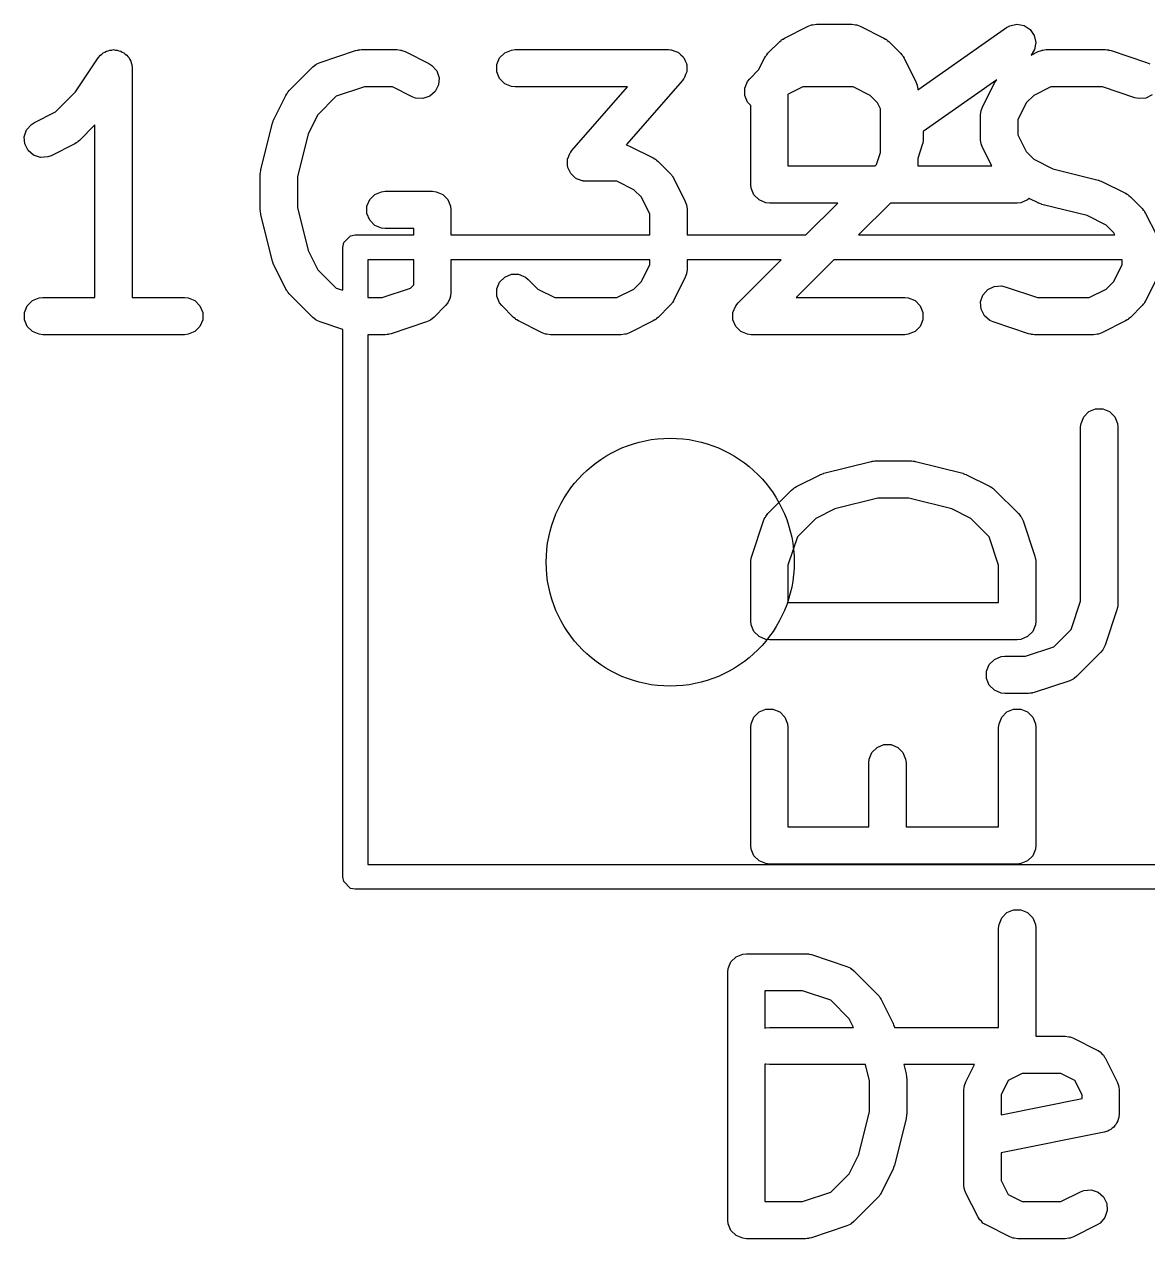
# Model space of a CAD drawing. Extents: x 0.58 to 7.69, y -5.21 to -0.56.
# Drawn here: x 3.9189 to 4.0973, y -3.3083 to -3.1153 of the extents above; entities that cross this region are included whole.
import ezdxf

# ---------------------------------------------------------------- set-up
doc = ezdxf.new("R2010")
doc.units = 0
doc.header["$MEASUREMENT"] = 0
doc.layers.add('BLACK', color=7, linetype='CONTINUOUS')

msp = doc.modelspace()

# ---------------------------------------------------------------- linework, layer by layer
at = {"layer": 'BLACK', "linetype": 'CONTINUOUS'}
for p, q in [((4.04338, -3.11566), (4.04392, -3.11545)), ((4.04392, -3.11545), (4.04402, -3.11545)), ((4.04402, -3.11545), (4.04412, -3.11541)), ((4.04412, -3.11541), (4.0447, -3.11535)), ((4.0447, -3.11535), (4.05032, -3.11535)), ((4.05032, -3.11535), (4.0509, -3.11541)), ((4.0509, -3.11541), (4.051, -3.11545)), ((4.051, -3.11545), (4.0511, -3.11545)), ((4.0511, -3.11545), (4.05164, -3.11566)), ((4.07538, -3.1156), (4.0765, -3.11535)), ((4.0765, -3.11535), (4.07764, -3.11555)), ((4.03963, -3.11754), (4.04338, -3.11566)), ((4.05164, -3.11566), (4.05539, -3.11754)), ((4.06077, -3.12576), (4.07487, -3.11588)), ((4.07487, -3.11588), (4.07538, -3.1156)), ((4.07764, -3.11555), (4.07861, -3.11617)), ((4.07861, -3.11617), (4.07927, -3.11711)), ((4.07927, -3.11711), (4.07952, -3.11824)), ((4.03698, -3.11996), (4.03886, -3.11809)), ((4.03886, -3.11809), (4.03909, -3.1179)), ((4.03909, -3.1179), (4.03914, -3.11784)), ((4.03914, -3.11784), (4.03923, -3.11779)), ((4.03923, -3.11779), (4.03931, -3.11772)), ((4.03931, -3.11772), (4.03938, -3.11769)), ((4.03938, -3.11769), (4.03963, -3.11754)), ((4.05539, -3.11754), (4.05564, -3.11769)), ((4.05564, -3.11769), (4.05571, -3.11772)), ((4.05571, -3.11772), (4.05579, -3.11779)), ((4.05579, -3.11779), (4.05588, -3.11784)), ((4.05588, -3.11784), (4.05593, -3.1179)), ((4.05593, -3.1179), (4.05616, -3.11809)), ((4.05616, -3.11809), (4.05803, -3.11996)), ((4.07952, -3.11824), (4.07932, -3.11937)), ((3.92703, -3.12608), (3.93062, -3.1207)), ((3.93062, -3.12069), (3.93099, -3.12025)), ((3.93062, -3.1207), (3.93062, -3.12069)), ((3.93062, -3.12069), (3.93062, -3.12069)), ((3.93062, -3.1207), (3.93062, -3.1207)), ((3.93099, -3.12025), (3.93123, -3.12009)), ((3.93123, -3.12009), (3.93144, -3.11988)), ((3.93144, -3.11988), (3.9317, -3.11977)), ((3.9317, -3.11977), (3.93194, -3.11961)), ((3.93194, -3.11961), (3.93223, -3.11955)), ((3.93223, -3.11955), (3.9325, -3.11944)), ((3.9325, -3.11944), (3.93279, -3.11944)), ((3.93279, -3.11944), (3.93307, -3.11938)), ((3.93307, -3.11938), (3.93336, -3.11944)), ((3.93336, -3.11944), (3.93365, -3.11944)), ((3.93365, -3.11944), (3.93392, -3.11955)), ((3.93392, -3.11955), (3.9342, -3.11961)), ((3.9342, -3.11961), (3.93445, -3.11977)), ((3.93445, -3.11977), (3.93472, -3.11988)), ((3.93472, -3.11988), (3.93492, -3.12008)), ((3.93492, -3.12008), (3.93516, -3.12025)), ((3.93516, -3.12025), (3.93532, -3.12049)), ((3.93532, -3.12049), (3.93553, -3.12069)), ((3.93553, -3.12069), (3.93564, -3.12096)), ((3.93564, -3.12096), (3.9358, -3.1212)), ((3.9358, -3.1212), (3.93586, -3.12149)), ((3.96589, -3.12141), (3.97151, -3.11953)), ((3.97151, -3.11953), (3.9718, -3.11947)), ((3.9718, -3.11947), (3.97187, -3.11944)), ((3.97187, -3.11944), (3.97197, -3.11943)), ((3.97197, -3.11943), (3.97208, -3.11941)), ((3.97208, -3.11941), (3.97215, -3.11941)), ((3.97215, -3.11941), (3.97245, -3.11938)), ((3.97245, -3.11938), (3.97807, -3.11938)), ((3.97807, -3.11938), (3.97865, -3.11944)), ((3.97865, -3.11944), (3.97874, -3.11948)), ((3.97874, -3.11948), (3.97885, -3.11949)), ((3.97885, -3.11949), (3.97939, -3.11969)), ((3.97939, -3.11969), (3.98314, -3.12157)), ((3.99392, -3.12176), (3.99436, -3.12069)), ((3.99436, -3.12069), (3.99518, -3.11988)), ((3.99518, -3.11988), (3.99624, -3.11944)), ((3.99624, -3.11944), (3.99682, -3.11938)), ((3.99682, -3.11938), (4.02119, -3.11938)), ((4.02119, -3.11938), (4.02149, -3.11941)), ((4.02149, -3.11941), (4.02157, -3.11941)), ((4.02157, -3.11941), (4.02163, -3.11943)), ((4.02163, -3.11943), (4.02177, -3.11944)), ((4.02177, -3.11944), (4.02221, -3.11962)), ((4.02221, -3.11962), (4.02266, -3.11978)), ((4.02266, -3.11978), (4.02274, -3.11984)), ((4.02274, -3.11984), (4.02283, -3.11988)), ((4.02283, -3.11988), (4.02317, -3.12022)), ((4.02317, -3.12022), (4.02353, -3.12054)), ((4.02353, -3.12054), (4.02357, -3.12062)), ((4.02357, -3.12062), (4.02364, -3.12069)), ((4.02364, -3.12069), (4.02383, -3.12114)), ((4.02383, -3.12114), (4.02404, -3.12157)), ((4.0355, -3.1226), (4.03643, -3.12073)), ((4.03643, -3.12073), (4.03659, -3.12048)), ((4.03659, -3.12048), (4.03662, -3.12041)), ((4.03662, -3.12041), (4.03668, -3.12033)), ((4.03668, -3.12033), (4.03674, -3.12024)), ((4.03674, -3.12024), (4.0368, -3.12019)), ((4.0368, -3.12019), (4.03698, -3.11996)), ((4.05803, -3.11996), (4.05822, -3.12019)), ((4.05822, -3.12019), (4.05828, -3.12024)), ((4.05828, -3.12024), (4.05833, -3.12033)), ((4.05833, -3.12033), (4.0584, -3.12041)), ((4.0584, -3.12041), (4.05843, -3.12048)), ((4.05843, -3.12048), (4.05859, -3.12073)), ((4.05859, -3.12073), (4.06046, -3.12448)), ((4.07932, -3.11937), (4.07877, -3.12024)), ((4.07877, -3.12024), (4.07986, -3.11969)), ((4.07986, -3.11969), (4.0804, -3.11949)), ((4.0804, -3.11949), (4.08051, -3.11948)), ((4.08051, -3.11948), (4.08061, -3.11944)), ((4.08061, -3.11944), (4.08118, -3.11938)), ((4.08118, -3.11938), (4.09056, -3.11938)), ((4.09056, -3.11938), (4.09085, -3.11941)), ((4.09085, -3.11941), (4.09093, -3.11941)), ((4.09093, -3.11941), (4.09103, -3.11943)), ((4.09103, -3.11943), (4.09113, -3.11944)), ((4.09113, -3.11944), (4.0912, -3.11947)), ((4.0912, -3.11947), (4.09149, -3.11953)), ((4.09149, -3.11953), (4.09711, -3.12141)), ((3.93586, -3.12149), (3.93597, -3.12176)), ((3.93597, -3.12176), (3.93603, -3.12233)), ((3.93603, -3.12233), (3.93603, -3.12233)), ((3.93603, -3.12233), (3.93603, -3.12233)), ((3.93603, -3.12233), (3.93603, -3.12234)), ((3.93603, -3.12234), (3.93603, -3.15875)), ((3.96098, -3.12587), (3.96473, -3.12212)), ((3.96473, -3.12212), (3.96518, -3.12175)), ((3.96518, -3.12175), (3.96528, -3.12171)), ((3.96528, -3.12171), (3.96536, -3.12164)), ((3.96536, -3.12164), (3.96589, -3.12141)), ((3.98314, -3.12157), (3.98363, -3.12188)), ((3.98363, -3.12188), (3.98438, -3.12275)), ((3.98438, -3.12275), (3.98475, -3.12384)), ((3.99392, -3.12291), (3.99392, -3.12176)), ((3.99436, -3.12398), (3.99392, -3.12291)), ((4.02409, -3.12291), (4.0239, -3.12335)), ((4.02404, -3.12157), (4.02405, -3.12167)), ((4.02405, -3.12167), (4.02409, -3.12176)), ((4.02409, -3.12176), (4.02409, -3.12224)), ((4.02409, -3.12224), (4.02412, -3.12272)), ((4.02412, -3.12272), (4.02409, -3.12281)), ((4.02409, -3.12281), (4.02409, -3.12291)), ((4.0341, -3.124), (4.0355, -3.1226)), ((4.09711, -3.12141), (4.09764, -3.12164)), ((3.98467, -3.12499), (3.98415, -3.12602)), ((3.98475, -3.12384), (3.98467, -3.12499)), ((3.99518, -3.12479), (3.99436, -3.12398)), ((3.99624, -3.12523), (3.99518, -3.12479)), ((4.02341, -3.12428), (4.01448, -3.13449)), ((4.02359, -3.12403), (4.02341, -3.12428)), ((4.02364, -3.12398), (4.02359, -3.12403)), ((4.02367, -3.12392), (4.02364, -3.12398)), ((4.02375, -3.12381), (4.02367, -3.12392)), ((4.0239, -3.12335), (4.02375, -3.12381)), ((4.03329, -3.12551), (4.03373, -3.12444)), ((4.03373, -3.12444), (4.0341, -3.124)), ((4.06046, -3.12448), (4.06067, -3.12502)), ((4.06067, -3.12502), (4.06068, -3.12513)), ((4.06068, -3.12513), (4.06072, -3.12523)), ((4.07332, -3.12418), (4.06164, -3.13236)), ((4.07104, -3.12851), (4.07292, -3.12476)), ((4.07292, -3.12476), (4.07307, -3.12452)), ((4.07307, -3.12452), (4.0731, -3.12444)), ((4.0731, -3.12444), (4.07317, -3.12436)), ((4.07317, -3.12436), (4.07323, -3.12427)), ((4.07323, -3.12427), (4.07328, -3.12422)), ((4.07328, -3.12422), (4.07332, -3.12418)), ((3.92383, -3.12928), (3.92703, -3.12608)), ((3.95856, -3.13039), (3.96043, -3.12664)), ((3.96043, -3.12664), (3.96059, -3.12639)), ((3.96059, -3.12639), (3.96062, -3.12632)), ((3.96062, -3.12632), (3.96068, -3.12624)), ((3.96068, -3.12624), (3.96074, -3.12615)), ((3.96074, -3.12615), (3.9608, -3.1261)), ((3.9608, -3.1261), (3.96098, -3.12587)), ((3.96842, -3.12679), (3.9655, -3.12971)), ((3.97292, -3.12529), (3.96842, -3.12679)), ((3.97737, -3.12529), (3.97292, -3.12529)), ((3.9805, -3.12685), (3.97737, -3.12529)), ((3.98104, -3.12706), (3.9805, -3.12685)), ((3.98219, -3.12714), (3.98104, -3.12706)), ((3.98328, -3.12678), (3.98219, -3.12714)), ((3.98415, -3.12602), (3.98328, -3.12678)), ((3.99682, -3.12529), (3.99624, -3.12523)), ((4.01468, -3.12529), (3.99682, -3.12529)), ((4.00584, -3.13539), (4.01468, -3.12529)), ((4.03329, -3.12666), (4.03329, -3.12551)), ((4.03373, -3.12773), (4.03329, -3.12666)), ((4.04017, -3.12646), (4.04015, -3.1265)), ((4.04015, -3.1265), (4.04015, -3.13785)), ((4.04251, -3.12529), (4.04017, -3.12646)), ((4.05049, -3.12529), (4.04251, -3.12529)), ((4.05319, -3.12664), (4.05049, -3.12529)), ((4.05438, -3.12783), (4.05319, -3.12664)), ((4.06072, -3.12523), (4.06077, -3.12576)), ((4.07918, -3.12664), (4.07798, -3.12783)), ((4.08188, -3.12529), (4.07918, -3.12664)), ((4.09008, -3.12529), (4.08188, -3.12529)), ((4.09525, -3.12701), (4.09008, -3.12529)), ((4.09581, -3.12714), (4.09525, -3.12701)), ((4.09696, -3.12706), (4.09581, -3.12714)), ((4.09799, -3.12654), (4.09696, -3.12706)), ((4.03424, -3.12824), (4.03373, -3.12773)), ((4.03424, -3.1408), (4.03424, -3.12824)), ((4.05487, -3.1288), (4.05438, -3.12783)), ((4.05487, -3.1357), (4.05487, -3.1288)), ((4.07084, -3.12905), (4.07104, -3.12851)), ((4.07798, -3.12783), (4.07664, -3.13053)), ((3.92002, -3.13125), (3.92051, -3.13094)), ((3.92051, -3.13094), (3.92383, -3.12928)), ((3.95835, -3.13093), (3.95844, -3.13069)), ((3.95835, -3.13095), (3.95835, -3.13093)), ((3.95844, -3.13069), (3.95853, -3.13045)), ((3.95853, -3.13045), (3.95854, -3.13043)), ((3.95854, -3.13043), (3.95856, -3.13039)), ((3.9655, -3.12971), (3.96398, -3.13274)), ((4.07073, -3.12983), (4.07079, -3.12926)), ((4.07073, -3.13358), (4.07073, -3.12983)), ((4.07079, -3.12926), (4.07083, -3.12916)), ((4.07083, -3.12916), (4.07084, -3.12905)), ((4.07664, -3.13053), (4.07664, -3.13289)), ((3.9189, -3.13321), (3.91926, -3.13212)), ((3.91926, -3.13212), (3.92002, -3.13125)), ((3.93012, -3.13134), (3.92766, -3.1338)), ((3.93012, -3.15875), (3.93012, -3.13134)), ((3.95646, -3.13849), (3.95833, -3.13099)), ((3.95833, -3.13099), (3.95835, -3.13095)), ((3.96398, -3.13274), (3.96228, -3.13957)), ((4.06164, -3.13236), (4.06164, -3.13358)), ((3.91898, -3.13436), (3.9189, -3.13321)), ((3.91949, -3.13539), (3.91898, -3.13436)), ((3.9269, -3.13435), (3.92315, -3.13623)), ((3.92715, -3.13419), (3.9269, -3.13435)), ((3.92722, -3.13416), (3.92715, -3.13419)), ((3.9273, -3.1341), (3.92722, -3.13416)), ((3.92739, -3.13404), (3.9273, -3.1341)), ((3.92744, -3.13398), (3.92739, -3.13404)), ((3.92766, -3.1338), (3.92744, -3.13398)), ((4.01448, -3.13449), (4.01501, -3.13469)), ((4.01501, -3.13469), (4.01876, -3.13657)), ((4.06149, -3.13452), (4.06077, -3.13666)), ((4.06155, -3.13423), (4.06149, -3.13452)), ((4.06158, -3.13416), (4.06155, -3.13423)), ((4.06159, -3.13406), (4.06158, -3.13416)), ((4.06161, -3.13395), (4.06159, -3.13406)), ((4.06164, -3.13358), (4.06161, -3.13388)), ((4.06161, -3.13388), (4.06161, -3.13395)), ((4.07079, -3.13416), (4.07073, -3.13358)), ((4.07083, -3.13426), (4.07079, -3.13416)), ((4.07084, -3.13436), (4.07083, -3.13426)), ((4.07104, -3.1349), (4.07084, -3.13436)), ((4.07664, -3.13289), (4.07798, -3.13558)), ((3.92036, -3.13615), (3.91949, -3.13539)), ((3.92146, -3.13651), (3.92036, -3.13615)), ((3.92261, -3.13643), (3.92146, -3.13651)), ((3.92315, -3.13623), (3.92261, -3.13643)), ((4.00517, -3.13676), (4.00535, -3.13631)), ((4.00535, -3.13631), (4.00551, -3.13586)), ((4.00551, -3.13586), (4.00559, -3.13575)), ((4.00559, -3.13575), (4.00561, -3.13569)), ((4.00561, -3.13569), (4.00567, -3.13564)), ((4.00567, -3.13564), (4.00584, -3.13539)), ((4.01876, -3.13657), (4.01901, -3.13672)), ((4.01901, -3.13672), (4.01908, -3.13675)), ((4.05423, -3.13761), (4.05487, -3.1357)), ((4.06077, -3.13666), (4.06077, -3.13785)), ((4.07251, -3.13785), (4.07104, -3.1349)), ((4.07798, -3.13558), (4.07918, -3.13678)), ((3.95641, -3.13885), (3.95643, -3.13863)), ((3.95643, -3.13863), (3.95644, -3.13859)), ((3.95644, -3.13859), (3.95646, -3.13849)), ((4.00514, -3.13695), (4.00517, -3.13686)), ((4.00517, -3.13743), (4.00514, -3.13695)), ((4.00517, -3.13686), (4.00517, -3.13676)), ((4.00517, -3.13791), (4.00517, -3.13743)), ((4.00521, -3.138), (4.00517, -3.13791)), ((4.00522, -3.1381), (4.00521, -3.138)), ((4.00543, -3.13853), (4.00522, -3.1381)), ((4.00561, -3.13897), (4.00543, -3.13853)), ((4.01908, -3.13675), (4.01916, -3.13682)), ((4.01916, -3.13682), (4.01925, -3.13688)), ((4.01925, -3.13688), (4.0193, -3.13693)), ((4.0193, -3.13693), (4.01953, -3.13712)), ((4.01953, -3.13712), (4.0214, -3.139)), ((4.04015, -3.13785), (4.054, -3.13785)), ((4.054, -3.13785), (4.05423, -3.13761)), ((4.06077, -3.13785), (4.07251, -3.13785)), ((4.07918, -3.13678), (4.08221, -3.1383)), ((4.08221, -3.1383), (4.0894, -3.14009)), ((3.95637, -3.13906), (3.95641, -3.13885)), ((3.95638, -3.13911), (3.95637, -3.13906)), ((3.95637, -3.13921), (3.95638, -3.13911)), ((3.95637, -3.14483), (3.95637, -3.13921)), ((3.96228, -3.13957), (3.96228, -3.14447)), ((4.00568, -3.13904), (4.00561, -3.13897)), ((4.00573, -3.13913), (4.00568, -3.13904)), ((4.00609, -3.13945), (4.00573, -3.13913)), ((4.00643, -3.13979), (4.00609, -3.13945)), ((4.00652, -3.13983), (4.00643, -3.13979)), ((4.00659, -3.13989), (4.00652, -3.13983)), ((4.00705, -3.14005), (4.00659, -3.13989)), ((4.00749, -3.14023), (4.00705, -3.14005)), ((4.00763, -3.14024), (4.00749, -3.14023)), ((4.00768, -3.14026), (4.00763, -3.14024)), ((4.00776, -3.14026), (4.00768, -3.14026)), ((4.00807, -3.14029), (4.00776, -3.14026)), ((4.01299, -3.14029), (4.00807, -3.14029)), ((4.01569, -3.14163), (4.01299, -3.14029)), ((4.0214, -3.139), (4.02159, -3.13922)), ((4.02159, -3.13922), (4.02165, -3.13927)), ((4.02165, -3.13927), (4.0217, -3.13936)), ((4.0217, -3.13936), (4.02177, -3.13944)), ((4.02177, -3.13944), (4.0218, -3.13951)), ((4.0218, -3.13951), (4.02196, -3.13976)), ((4.02196, -3.13976), (4.02383, -3.14351)), ((4.0894, -3.14009), (4.08944, -3.14011)), ((4.08944, -3.14011), (4.08946, -3.14011)), ((4.08946, -3.14011), (4.0897, -3.1402)), ((4.0897, -3.1402), (4.08994, -3.14029)), ((4.08994, -3.14029), (4.08996, -3.1403)), ((4.08996, -3.1403), (4.09, -3.14032)), ((4.09, -3.14032), (4.09375, -3.14219)), ((3.97374, -3.14319), (3.97455, -3.14238)), ((3.97455, -3.14238), (3.97562, -3.14194)), ((3.97562, -3.14194), (3.9762, -3.14188)), ((3.9762, -3.14188), (3.98369, -3.14188)), ((3.98369, -3.14188), (3.98427, -3.14194)), ((3.98427, -3.14194), (3.98533, -3.14238)), ((3.98533, -3.14238), (3.98615, -3.14319)), ((4.01689, -3.14283), (4.01569, -3.14163)), ((4.0343, -3.14138), (4.03424, -3.1408)), ((4.03474, -3.14244), (4.0343, -3.14138)), ((4.03556, -3.14325), (4.03474, -3.14244)), ((4.09375, -3.14219), (4.094, -3.14235)), ((4.094, -3.14235), (4.09407, -3.14238)), ((4.09407, -3.14238), (4.09415, -3.14244)), ((4.09415, -3.14244), (4.09424, -3.1425)), ((4.09424, -3.1425), (4.09429, -3.14256)), ((3.9733, -3.14426), (3.97374, -3.14319)), ((3.9733, -3.14541), (3.9733, -3.14426)), ((3.98615, -3.14319), (3.98659, -3.14426)), ((3.98659, -3.14426), (3.98665, -3.14483)), ((4.01824, -3.14553), (4.01689, -3.14283)), ((4.02383, -3.14351), (4.02404, -3.14405)), ((4.02404, -3.14405), (4.02405, -3.14416)), ((4.02405, -3.14416), (4.02409, -3.14426)), ((4.02409, -3.14426), (4.02414, -3.14483)), ((4.03662, -3.1437), (4.03556, -3.14325)), ((4.0372, -3.14375), (4.03662, -3.1437)), ((4.04809, -3.14375), (4.0372, -3.14375)), ((4.04302, -3.14882), (4.04809, -3.14375)), ((4.05644, -3.14375), (4.05138, -3.14882)), ((4.07657, -3.14375), (4.05644, -3.14375)), ((4.07714, -3.1437), (4.07657, -3.14375)), ((4.07821, -3.14325), (4.07714, -3.1437)), ((4.07845, -3.14302), (4.07821, -3.14325)), ((4.07986, -3.14372), (4.07845, -3.14302)), ((4.0799, -3.14374), (4.07986, -3.14372)), ((4.07992, -3.14375), (4.0799, -3.14374)), ((4.08016, -3.14384), (4.07992, -3.14375)), ((4.0804, -3.14393), (4.08016, -3.14384)), ((4.08042, -3.14393), (4.0804, -3.14393)), ((4.08047, -3.14395), (4.08042, -3.14393)), ((4.08765, -3.14574), (4.08047, -3.14395)), ((4.09429, -3.14256), (4.09452, -3.14274)), ((4.09452, -3.14274), (4.09639, -3.14462)), ((3.95638, -3.14493), (3.95637, -3.14483)), ((3.95637, -3.14498), (3.95638, -3.14493)), ((3.95641, -3.14519), (3.95637, -3.14498)), ((3.95643, -3.14541), (3.95641, -3.14519)), ((3.95644, -3.14545), (3.95643, -3.14541)), ((3.95646, -3.14555), (3.95644, -3.14545)), ((3.95833, -3.15305), (3.95646, -3.14555)), ((3.96228, -3.14447), (3.96398, -3.1513)), ((3.97374, -3.14647), (3.9733, -3.14541)), ((3.98665, -3.14483), (3.98665, -3.14882)), ((4.01824, -3.14882), (4.01824, -3.14553)), ((4.02414, -3.14483), (4.02414, -3.14882)), ((4.09068, -3.14726), (4.08765, -3.14574)), ((4.09639, -3.14462), (4.09658, -3.14485)), ((4.09658, -3.14485), (4.09664, -3.1449)), ((4.09664, -3.1449), (4.09669, -3.14499)), ((4.09669, -3.14499), (4.09676, -3.14507)), ((4.09676, -3.14507), (4.09679, -3.14514)), ((4.09679, -3.14514), (4.09695, -3.14539)), ((4.09695, -3.14539), (4.09866, -3.14882)), ((3.97455, -3.14729), (3.97374, -3.14647)), ((3.97562, -3.14773), (3.97455, -3.14729)), ((3.9762, -3.14779), (3.97562, -3.14773)), ((3.98074, -3.14779), (3.9762, -3.14779)), ((3.98074, -3.14882), (3.98074, -3.14779)), ((4.09188, -3.14846), (4.09068, -3.14726)), ((3.96949, -3.15079), (3.96964, -3.15003)), ((3.96964, -3.15003), (3.9707, -3.14897)), ((3.9707, -3.14897), (3.97146, -3.14882)), ((3.97146, -3.14882), (3.98074, -3.14882)), ((3.98665, -3.14882), (4.01824, -3.14882)), ((4.02414, -3.14882), (4.04302, -3.14882)), ((4.05138, -3.14882), (4.09206, -3.14882)), ((4.09206, -3.14882), (4.09188, -3.14846)), ((3.96398, -3.1513), (3.9655, -3.15433)), ((3.96949, -3.15761), (3.96949, -3.15079)), ((3.95835, -3.15309), (3.95833, -3.15305)), ((3.95835, -3.15311), (3.95835, -3.15309)), ((3.95844, -3.15335), (3.95835, -3.15311)), ((3.95853, -3.15359), (3.95844, -3.15335)), ((3.95854, -3.15361), (3.95853, -3.15359)), ((3.95856, -3.15365), (3.95854, -3.15361)), ((3.96043, -3.1574), (3.95856, -3.15365)), ((3.97343, -3.15276), (3.97343, -3.15875)), ((3.98074, -3.15276), (3.97343, -3.15276)), ((3.98074, -3.15673), (3.98074, -3.15276)), ((4.01824, -3.15276), (3.98665, -3.15276)), ((3.98665, -3.15276), (3.98665, -3.15796)), ((4.01689, -3.15621), (4.01824, -3.15351)), ((4.01824, -3.15351), (4.01824, -3.15276)), ((4.03909, -3.15276), (4.02414, -3.15276)), ((4.02414, -3.15276), (4.02414, -3.15421)), ((4.03223, -3.15962), (4.03909, -3.15276)), ((4.04744, -3.15276), (4.04144, -3.15875)), ((4.09323, -3.15276), (4.04744, -3.15276)), ((4.09188, -3.15621), (4.09323, -3.15351)), ((4.09323, -3.15351), (4.09323, -3.15276)), ((3.9655, -3.15433), (3.96842, -3.15725)), ((3.99436, -3.15632), (3.99518, -3.1555)), ((3.99518, -3.1555), (3.99624, -3.15506)), ((3.99624, -3.15506), (3.99739, -3.15506)), ((3.99739, -3.15506), (3.99846, -3.1555)), ((3.99846, -3.1555), (3.99891, -3.15587)), ((3.99891, -3.15587), (4.00044, -3.1574)), ((4.02383, -3.15553), (4.02196, -3.15928)), ((4.02404, -3.15499), (4.02383, -3.15553)), ((4.02405, -3.15488), (4.02404, -3.15499)), ((4.02409, -3.15478), (4.02405, -3.15488)), ((4.02414, -3.15421), (4.02409, -3.15478)), ((4.09882, -3.15553), (4.09695, -3.15928)), ((3.96059, -3.15765), (3.96043, -3.1574)), ((3.96062, -3.15772), (3.96059, -3.15765)), ((3.96068, -3.1578), (3.96062, -3.15772)), ((3.96074, -3.15789), (3.96068, -3.1578)), ((3.9608, -3.15794), (3.96074, -3.15789)), ((3.96098, -3.15817), (3.9608, -3.15794)), ((3.96842, -3.15725), (3.96949, -3.15761)), ((3.97572, -3.15875), (3.98022, -3.15725)), ((3.98022, -3.15725), (3.98074, -3.15673)), ((3.99392, -3.15738), (3.99436, -3.15632)), ((3.99392, -3.15853), (3.99392, -3.15738)), ((4.00044, -3.1574), (4.00314, -3.15875)), ((4.01299, -3.15875), (4.01569, -3.1574)), ((4.01569, -3.1574), (4.01689, -3.15621)), ((4.07112, -3.15837), (4.07187, -3.1575)), ((4.07187, -3.1575), (4.0729, -3.15698)), ((4.0729, -3.15698), (4.07405, -3.1569)), ((4.07405, -3.1569), (4.07462, -3.15703)), ((4.07462, -3.15703), (4.07979, -3.15875)), ((4.08798, -3.15875), (4.09068, -3.1574)), ((4.09068, -3.1574), (4.09188, -3.15621)), ((3.91937, -3.16006), (3.92019, -3.15925)), ((3.92019, -3.15925), (3.92125, -3.15881)), ((3.92125, -3.15881), (3.92183, -3.15875)), ((3.92183, -3.15875), (3.93012, -3.15875)), ((3.93603, -3.15875), (3.94432, -3.15875)), ((3.94432, -3.15875), (3.9449, -3.15881)), ((3.9449, -3.15881), (3.94596, -3.15925)), ((3.94596, -3.15925), (3.94678, -3.16006)), ((3.96473, -3.16192), (3.96098, -3.15817)), ((3.97343, -3.15875), (3.97572, -3.15875)), ((3.98615, -3.1596), (3.98578, -3.16004)), ((3.98644, -3.1589), (3.98615, -3.1596)), ((3.98659, -3.15853), (3.98644, -3.1589)), ((3.98665, -3.15796), (3.98659, -3.15853)), ((3.99436, -3.1596), (3.99392, -3.15853)), ((3.99473, -3.16004), (3.99436, -3.1596)), ((4.00314, -3.15875), (4.01299, -3.15875)), ((4.02159, -3.15982), (4.0214, -3.16004)), ((4.02165, -3.15977), (4.02159, -3.15982)), ((4.0217, -3.15968), (4.02165, -3.15977)), ((4.02177, -3.1596), (4.0217, -3.15968)), ((4.0218, -3.15952), (4.02177, -3.1596)), ((4.02196, -3.15928), (4.0218, -3.15952)), ((4.03186, -3.16006), (4.03223, -3.15962)), ((4.04144, -3.15875), (4.05869, -3.15875)), ((4.05869, -3.15875), (4.05926, -3.15881)), ((4.05926, -3.15881), (4.06033, -3.15925)), ((4.06033, -3.15925), (4.06114, -3.16006)), ((4.07075, -3.15946), (4.07112, -3.15837)), ((4.07084, -3.16061), (4.07075, -3.15946)), ((4.07979, -3.15875), (4.08798, -3.15875)), ((4.09658, -3.15982), (4.09639, -3.16004)), ((4.09664, -3.15977), (4.09658, -3.15982)), ((4.09669, -3.15968), (4.09664, -3.15977)), ((4.09676, -3.1596), (4.09669, -3.15968)), ((4.09679, -3.15952), (4.09676, -3.1596)), ((4.09695, -3.15928), (4.09679, -3.15952)), ((3.91893, -3.16113), (3.91937, -3.16006)), ((3.91893, -3.16228), (3.91893, -3.16113)), ((3.94678, -3.16006), (3.94722, -3.16113)), ((3.94722, -3.16113), (3.94722, -3.16228)), ((3.98578, -3.16004), (3.98391, -3.16192)), ((3.9966, -3.16192), (3.99473, -3.16004)), ((4.0214, -3.16004), (4.01953, -3.16192)), ((4.03142, -3.16113), (4.03186, -3.16006)), ((4.03142, -3.16228), (4.03142, -3.16113)), ((4.06114, -3.16006), (4.06158, -3.16113)), ((4.06158, -3.16113), (4.06158, -3.16228)), ((4.07135, -3.16164), (4.07084, -3.16061)), ((4.07222, -3.1624), (4.07135, -3.16164)), ((4.09639, -3.16004), (4.09452, -3.16192)), ((3.91937, -3.16335), (3.91893, -3.16228)), ((3.92019, -3.16416), (3.91937, -3.16335)), ((3.94678, -3.16335), (3.94596, -3.16416)), ((3.94722, -3.16228), (3.94678, -3.16335)), ((3.96518, -3.16229), (3.96473, -3.16192)), ((3.96528, -3.16233), (3.96518, -3.16229)), ((3.96536, -3.1624), (3.96528, -3.16233)), ((3.96589, -3.16263), (3.96536, -3.1624)), ((3.96949, -3.16383), (3.96589, -3.16263)), ((3.98275, -3.16263), (3.97713, -3.16451)), ((3.98328, -3.1624), (3.98275, -3.16263)), ((3.98336, -3.16233), (3.98328, -3.1624)), ((3.98346, -3.16229), (3.98336, -3.16233)), ((3.98391, -3.16192), (3.98346, -3.16229)), ((3.99683, -3.1621), (3.9966, -3.16192)), ((3.99688, -3.16216), (3.99683, -3.1621)), ((3.99697, -3.16222), (3.99688, -3.16216)), ((3.99705, -3.16229), (3.99697, -3.16222)), ((3.99712, -3.16232), (3.99705, -3.16229)), ((3.99737, -3.16247), (3.99712, -3.16232)), ((4.00112, -3.16435), (3.99737, -3.16247)), ((4.01876, -3.16247), (4.01501, -3.16435)), ((4.01901, -3.16232), (4.01876, -3.16247)), ((4.01908, -3.16229), (4.01901, -3.16232)), ((4.01916, -3.16222), (4.01908, -3.16229)), ((4.01925, -3.16216), (4.01916, -3.16222)), ((4.0193, -3.1621), (4.01925, -3.16216)), ((4.01953, -3.16192), (4.0193, -3.1621)), ((4.03186, -3.16335), (4.03142, -3.16228)), ((4.03267, -3.16416), (4.03186, -3.16335)), ((4.06114, -3.16335), (4.06033, -3.16416)), ((4.06158, -3.16228), (4.06114, -3.16335)), ((4.07275, -3.16263), (4.07222, -3.1624)), ((4.07837, -3.16451), (4.07275, -3.16263)), ((4.09375, -3.16247), (4.09, -3.16435)), ((4.094, -3.16232), (4.09375, -3.16247)), ((4.09407, -3.16229), (4.094, -3.16232)), ((4.09415, -3.16222), (4.09407, -3.16229)), ((4.09424, -3.16216), (4.09415, -3.16222)), ((4.09429, -3.1621), (4.09424, -3.16216)), ((4.09452, -3.16192), (4.09429, -3.1621)), ((3.92125, -3.1646), (3.92019, -3.16416)), ((3.92183, -3.16466), (3.92125, -3.1646)), ((3.94432, -3.16466), (3.92183, -3.16466)), ((3.9449, -3.1646), (3.94432, -3.16466)), ((3.94596, -3.16416), (3.9449, -3.1646)), ((3.96949, -3.25079), (3.96949, -3.16383)), ((3.9762, -3.16466), (3.97343, -3.16466)), ((3.97343, -3.16466), (3.97343, -3.24882)), ((3.97649, -3.16463), (3.9762, -3.16466)), ((3.97656, -3.16464), (3.97649, -3.16463)), ((3.97667, -3.16461), (3.97656, -3.16464)), ((3.97677, -3.1646), (3.97667, -3.16461)), ((3.97684, -3.16457), (3.97677, -3.1646)), ((3.97713, -3.16451), (3.97684, -3.16457)), ((4.00166, -3.16455), (4.00112, -3.16435)), ((4.00177, -3.16456), (4.00166, -3.16455)), ((4.00187, -3.1646), (4.00177, -3.16456)), ((4.00244, -3.16466), (4.00187, -3.1646)), ((4.01369, -3.16466), (4.00244, -3.16466)), ((4.01427, -3.1646), (4.01369, -3.16466)), ((4.01436, -3.16456), (4.01427, -3.1646)), ((4.01447, -3.16455), (4.01436, -3.16456)), ((4.01501, -3.16435), (4.01447, -3.16455)), ((4.03374, -3.1646), (4.03267, -3.16416)), ((4.03431, -3.16466), (4.03374, -3.1646)), ((4.05869, -3.16466), (4.03431, -3.16466)), ((4.05926, -3.1646), (4.05869, -3.16466)), ((4.06033, -3.16416), (4.05926, -3.1646)), ((4.07866, -3.16457), (4.07837, -3.16451)), ((4.07873, -3.1646), (4.07866, -3.16457)), ((4.07884, -3.16461), (4.07873, -3.1646)), ((4.07894, -3.16464), (4.07884, -3.16461)), ((4.07902, -3.16463), (4.07894, -3.16464)), ((4.07931, -3.16466), (4.07902, -3.16463)), ((4.08868, -3.16466), (4.07931, -3.16466)), ((4.08926, -3.1646), (4.08868, -3.16466)), ((4.08936, -3.16456), (4.08926, -3.1646)), ((4.08946, -3.16455), (4.08936, -3.16456)), ((4.09, -3.16435), (4.08946, -3.16455)), ((4.08713, -3.17768), (4.08795, -3.17687)), ((4.08795, -3.17687), (4.08901, -3.17643)), ((4.08901, -3.17643), (4.09016, -3.17643)), ((4.09016, -3.17643), (4.09123, -3.17687)), ((4.09123, -3.17687), (4.09204, -3.17768)), ((4.08663, -3.17932), (4.08669, -3.17875)), ((4.08669, -3.17875), (4.08713, -3.17768)), ((4.09204, -3.17768), (4.09248, -3.17875)), ((4.09248, -3.17875), (4.09254, -3.17932)), ((4.08663, -3.20697), (4.08663, -3.17932)), ((4.09254, -3.17932), (4.09254, -3.20745)), ((4.04586, -3.18668), (4.05335, -3.1848)), ((4.05335, -3.1848), (4.05345, -3.18479)), ((4.05345, -3.18479), (4.05349, -3.18477)), ((4.05349, -3.18477), (4.05371, -3.18475)), ((4.05371, -3.18475), (4.05393, -3.18472)), ((4.05393, -3.18472), (4.05397, -3.18473)), ((4.05397, -3.18473), (4.05407, -3.18472)), ((4.05407, -3.18472), (4.05969, -3.18472)), ((4.05969, -3.18472), (4.0598, -3.18473)), ((4.0598, -3.18473), (4.05984, -3.18472)), ((4.05984, -3.18472), (4.06005, -3.18475)), ((4.06005, -3.18475), (4.06027, -3.18477)), ((4.06027, -3.18477), (4.06031, -3.18479)), ((4.06031, -3.18479), (4.06041, -3.1848)), ((4.06041, -3.1848), (4.06791, -3.18668)), ((4.04525, -3.1869), (4.04529, -3.18689)), ((4.04529, -3.18689), (4.04531, -3.18687)), ((4.04531, -3.18687), (4.04555, -3.18679)), ((4.04555, -3.18679), (4.04579, -3.1867)), ((4.04579, -3.1867), (4.04581, -3.18669)), ((4.04581, -3.18669), (4.04586, -3.18668)), ((4.06791, -3.18668), (4.06795, -3.18669)), ((4.06795, -3.18669), (4.06797, -3.1867)), ((4.06797, -3.1867), (4.06821, -3.18679)), ((4.06821, -3.18679), (4.06846, -3.18687)), ((4.06846, -3.18687), (4.06847, -3.18689)), ((4.06847, -3.18689), (4.06851, -3.1869)), ((4.04125, -3.18893), (4.0415, -3.18878)), ((4.0415, -3.18878), (4.04525, -3.1869)), ((4.06851, -3.1869), (4.07226, -3.18878)), ((4.07226, -3.18878), (4.07251, -3.18893)), ((4.03698, -3.19308), (4.04073, -3.18933)), ((4.04073, -3.18933), (4.04096, -3.18914)), ((4.04096, -3.18914), (4.04101, -3.18909)), ((4.04101, -3.18909), (4.0411, -3.18903)), ((4.0411, -3.18903), (4.04118, -3.18896)), ((4.04118, -3.18896), (4.04125, -3.18893)), ((4.05443, -3.19062), (4.0476, -3.19233)), ((4.05933, -3.19062), (4.05443, -3.19062)), ((4.06616, -3.19233), (4.05933, -3.19062)), ((4.07251, -3.18893), (4.07258, -3.18896)), ((4.07258, -3.18896), (4.07266, -3.18903)), ((4.07266, -3.18903), (4.07275, -3.18909)), ((4.07275, -3.18909), (4.0728, -3.18914)), ((4.0728, -3.18914), (4.07303, -3.18933)), ((4.07303, -3.18933), (4.07678, -3.19308)), ((4.0476, -3.19233), (4.04457, -3.19384)), ((4.06919, -3.19384), (4.06616, -3.19233)), ((4.0344, -3.19986), (4.03627, -3.19423)), ((4.03627, -3.19423), (4.03651, -3.19371)), ((4.03651, -3.19371), (4.03658, -3.19363)), ((4.03658, -3.19363), (4.03662, -3.19353)), ((4.03662, -3.19353), (4.03698, -3.19308)), ((4.04457, -3.19384), (4.04165, -3.19676)), ((4.07211, -3.19676), (4.06919, -3.19384)), ((4.07678, -3.19308), (4.07715, -3.19353)), ((4.07715, -3.19353), (4.07719, -3.19363)), ((4.07719, -3.19363), (4.07726, -3.19371)), ((4.07726, -3.19371), (4.07749, -3.19423)), ((4.07749, -3.19423), (4.07937, -3.19986)), ((4.04165, -3.19676), (4.04015, -3.20127)), ((4.07361, -3.20127), (4.07211, -3.19676)), ((4.03427, -3.20042), (4.03429, -3.20032)), ((4.03429, -3.20032), (4.0343, -3.20022)), ((4.0343, -3.20022), (4.03433, -3.20014)), ((4.03433, -3.20014), (4.0344, -3.19986)), ((4.07937, -3.19986), (4.07943, -3.20014)), ((4.07943, -3.20014), (4.07946, -3.20022)), ((4.07946, -3.20022), (4.07947, -3.20032)), ((4.07947, -3.20032), (4.0795, -3.20042)), ((4.03424, -3.20079), (4.03427, -3.2005)), ((4.03424, -3.21017), (4.03424, -3.20079)), ((4.03427, -3.2005), (4.03427, -3.20042)), ((4.04015, -3.20127), (4.04015, -3.20721)), ((4.07361, -3.20721), (4.07361, -3.20127)), ((4.0795, -3.20042), (4.07949, -3.2005)), ((4.07949, -3.2005), (4.07952, -3.20079)), ((4.07952, -3.20079), (4.07952, -3.21017)), ((4.04015, -3.20721), (4.07361, -3.20721)), ((4.08513, -3.21147), (4.08663, -3.20697)), ((4.09245, -3.20809), (4.09239, -3.20838)), ((4.09248, -3.20802), (4.09245, -3.20809)), ((4.09249, -3.20792), (4.09248, -3.20802)), ((4.09252, -3.20781), (4.09249, -3.20792)), ((4.09254, -3.20745), (4.09251, -3.20774)), ((4.09251, -3.20774), (4.09252, -3.20781)), ((4.09239, -3.20838), (4.09051, -3.214)), ((4.0343, -3.21074), (4.03424, -3.21017)), ((4.03474, -3.21181), (4.0343, -3.21074)), ((4.03556, -3.21262), (4.03474, -3.21181)), ((4.07902, -3.21181), (4.07821, -3.21262)), ((4.07946, -3.21074), (4.07902, -3.21181)), ((4.07952, -3.21017), (4.07946, -3.21074)), ((4.08237, -3.21424), (4.08513, -3.21147)), ((4.03662, -3.21306), (4.03556, -3.21262)), ((4.0372, -3.21312), (4.03662, -3.21306)), ((4.07657, -3.21312), (4.0372, -3.21312)), ((4.07714, -3.21306), (4.07657, -3.21312)), ((4.07821, -3.21262), (4.07714, -3.21306)), ((4.07295, -3.21624), (4.07401, -3.2158)), ((4.07401, -3.2158), (4.07459, -3.21574)), ((4.07459, -3.21574), (4.07786, -3.21574)), ((4.07786, -3.21574), (4.08237, -3.21424)), ((4.0898, -3.21516), (4.08605, -3.21891)), ((4.09017, -3.21471), (4.0898, -3.21516)), ((4.09021, -3.21461), (4.09017, -3.21471)), ((4.09028, -3.21453), (4.09021, -3.21461)), ((4.09051, -3.214), (4.09028, -3.21453)), ((4.07169, -3.21812), (4.07213, -3.21705)), ((4.07213, -3.21705), (4.07295, -3.21624)), ((4.07169, -3.21927), (4.07169, -3.21812)), ((4.07213, -3.22033), (4.07169, -3.21927)), ((4.0849, -3.21962), (4.07927, -3.22149)), ((4.08542, -3.21938), (4.0849, -3.21962)), ((4.0855, -3.21931), (4.08542, -3.21938)), ((4.0856, -3.21927), (4.0855, -3.21931)), ((4.08605, -3.21891), (4.0856, -3.21927)), ((4.07295, -3.22115), (4.07213, -3.22033)), ((4.07401, -3.22159), (4.07295, -3.22115)), ((4.07459, -3.22165), (4.07401, -3.22159)), ((4.07881, -3.2216), (4.07871, -3.22162)), ((4.07891, -3.22159), (4.07881, -3.2216)), ((4.07899, -3.22156), (4.07891, -3.22159)), ((4.07927, -3.22149), (4.07899, -3.22156)), ((4.07834, -3.22165), (4.07459, -3.22165)), ((4.07863, -3.22162), (4.07834, -3.22165)), ((4.07871, -3.22162), (4.07863, -3.22162)), ((4.0343, -3.22646), (4.03474, -3.2254)), ((4.03474, -3.2254), (4.03556, -3.22458)), ((4.03556, -3.22458), (4.03662, -3.22414)), ((4.03662, -3.22414), (4.03777, -3.22414)), ((4.03777, -3.22414), (4.03884, -3.22458)), ((4.03884, -3.22458), (4.03965, -3.2254)), ((4.03965, -3.2254), (4.04009, -3.22646)), ((4.07367, -3.22646), (4.07411, -3.2254)), ((4.07411, -3.2254), (4.07493, -3.22458)), ((4.07493, -3.22458), (4.07599, -3.22414)), ((4.07599, -3.22414), (4.07714, -3.22414)), ((4.07714, -3.22414), (4.07821, -3.22458)), ((4.07821, -3.22458), (4.07902, -3.2254)), ((4.07902, -3.2254), (4.07946, -3.22646)), ((4.03424, -3.22704), (4.0343, -3.22646)), ((4.03424, -3.24579), (4.03424, -3.22704)), ((4.04009, -3.22646), (4.04015, -3.22704)), ((4.04015, -3.22704), (4.04015, -3.24283)), ((4.07361, -3.22704), (4.07367, -3.22646)), ((4.07361, -3.24283), (4.07361, -3.22704)), ((4.07946, -3.22646), (4.07952, -3.22704)), ((4.07952, -3.22704), (4.07952, -3.24579)), ((4.05305, -3.23209), (4.05349, -3.23102)), ((4.05349, -3.23102), (4.0543, -3.23021)), ((4.0543, -3.23021), (4.05537, -3.22977)), ((4.05537, -3.22977), (4.05652, -3.22977)), ((4.05652, -3.22977), (4.05759, -3.23021)), ((4.05759, -3.23021), (4.0584, -3.23102)), ((4.0584, -3.23102), (4.05884, -3.23209)), ((4.05299, -3.23266), (4.05305, -3.23209)), ((4.05299, -3.24283), (4.05299, -3.23266)), ((4.05884, -3.23209), (4.0589, -3.23266)), ((4.0589, -3.23266), (4.0589, -3.24283)), ((4.04015, -3.24283), (4.05299, -3.24283)), ((4.0589, -3.24283), (4.07361, -3.24283)), ((4.0343, -3.24636), (4.03424, -3.24579)), ((4.03474, -3.24743), (4.0343, -3.24636)), ((4.07946, -3.24636), (4.07902, -3.24743)), ((4.07952, -3.24579), (4.07946, -3.24636)), ((4.03556, -3.24824), (4.03474, -3.24743)), ((4.03662, -3.24868), (4.03556, -3.24824)), ((4.07821, -3.24824), (4.07714, -3.24868)), ((4.07902, -3.24743), (4.07821, -3.24824)), ((3.97343, -3.24882), (4.26949, -3.24882)), ((4.0372, -3.24874), (4.03662, -3.24868)), ((4.07657, -3.24874), (4.0372, -3.24874)), ((4.07714, -3.24868), (4.07657, -3.24874)), ((3.96964, -3.25154), (3.96949, -3.25079)), ((3.9707, -3.25261), (3.96964, -3.25154)), ((3.97146, -3.25276), (3.9707, -3.25261)), ((4.27146, -3.25276), (3.97146, -3.25276)), ((4.07493, -3.25645), (4.07599, -3.25601)), ((4.07599, -3.25601), (4.07714, -3.25601)), ((4.07714, -3.25601), (4.07821, -3.25645)), ((4.07367, -3.25833), (4.07411, -3.25727)), ((4.07411, -3.25727), (4.07493, -3.25645)), ((4.07821, -3.25645), (4.07902, -3.25727)), ((4.07902, -3.25727), (4.07946, -3.25833)), ((4.07361, -3.25891), (4.07367, -3.25833)), ((4.07361, -3.2747), (4.07361, -3.25891)), ((4.07946, -3.25833), (4.07952, -3.25891)), ((4.07952, -3.25891), (4.07952, -3.27611)), ((4.0311, -3.2643), (4.03192, -3.26348)), ((4.03192, -3.26348), (4.03298, -3.26304)), ((4.03298, -3.26304), (4.03356, -3.26299)), ((4.03356, -3.26299), (4.04293, -3.26299)), ((4.04293, -3.26299), (4.04322, -3.26301)), ((4.04322, -3.26301), (4.0433, -3.26301)), ((4.0433, -3.26301), (4.0434, -3.26303)), ((4.0434, -3.26303), (4.04351, -3.26304)), ((4.04351, -3.26304), (4.04358, -3.26307)), ((4.04358, -3.26307), (4.04387, -3.26314)), ((4.04387, -3.26314), (4.04949, -3.26501)), ((4.03061, -3.26594), (4.03066, -3.26536)), ((4.03061, -3.30531), (4.03061, -3.26594)), ((4.03066, -3.26536), (4.0311, -3.2643)), ((4.04949, -3.26501), (4.05002, -3.26525)), ((4.05002, -3.26525), (4.0501, -3.26532)), ((4.0501, -3.26532), (4.0502, -3.26536)), ((4.0502, -3.26536), (4.05064, -3.26572)), ((4.05064, -3.26572), (4.05439, -3.26947)), ((4.04245, -3.26889), (4.03651, -3.26889)), ((4.03651, -3.26889), (4.03651, -3.27481)), ((4.04696, -3.27039), (4.04245, -3.26889)), ((4.05439, -3.26947), (4.05458, -3.2697)), ((4.05458, -3.2697), (4.05464, -3.26975)), ((4.05464, -3.26975), (4.05469, -3.26984)), ((4.05469, -3.26984), (4.05476, -3.26992)), ((4.04988, -3.27331), (4.04696, -3.27039)), ((4.05476, -3.26992), (4.05479, -3.26999)), ((4.05479, -3.26999), (4.05495, -3.27024)), ((4.05495, -3.27024), (4.05682, -3.27399)), ((4.05058, -3.2747), (4.04988, -3.27331)), ((4.03651, -3.27481), (4.03662, -3.27476)), ((4.03662, -3.27476), (4.0372, -3.2747)), ((4.0372, -3.2747), (4.05058, -3.2747)), ((4.05682, -3.27399), (4.05684, -3.27403)), ((4.05684, -3.27403), (4.05685, -3.27405)), ((4.05685, -3.27405), (4.05694, -3.27429)), ((4.05694, -3.27429), (4.05703, -3.27453)), ((4.05703, -3.27453), (4.05703, -3.27455)), ((4.05703, -3.27455), (4.05705, -3.2746)), ((4.05705, -3.2746), (4.05707, -3.2747)), ((4.05707, -3.2747), (4.07361, -3.2747)), ((4.07952, -3.27611), (4.08418, -3.27611)), ((4.08418, -3.27611), (4.08475, -3.27617)), ((4.08475, -3.27617), (4.08485, -3.27621)), ((4.08485, -3.27621), (4.08496, -3.27621)), ((4.08496, -3.27621), (4.0855, -3.27642)), ((4.0855, -3.27642), (4.08925, -3.27829)), ((4.08925, -3.27829), (4.08934, -3.27836)), ((4.08934, -3.27836), (4.08939, -3.27837)), ((4.08939, -3.27837), (4.08945, -3.27842)), ((4.08945, -3.27842), (4.08974, -3.2786)), ((4.08974, -3.2786), (4.08998, -3.27888)), ((4.08998, -3.27888), (4.09026, -3.27913)), ((4.09026, -3.27913), (4.09044, -3.27942)), ((4.09044, -3.27942), (4.09049, -3.27947)), ((4.09049, -3.27947), (4.09051, -3.27952)), ((4.03662, -3.28055), (4.03651, -3.28051)), ((4.03651, -3.28051), (4.03651, -3.30236)), ((4.0372, -3.28061), (4.03662, -3.28055)), ((4.05246, -3.28061), (4.0372, -3.28061)), ((4.0531, -3.28317), (4.05246, -3.28061)), ((4.06979, -3.28061), (4.05855, -3.28061)), ((4.05855, -3.28061), (4.05892, -3.28209)), ((4.06841, -3.28336), (4.06979, -3.28061)), ((4.09051, -3.27952), (4.09057, -3.27962)), ((4.09057, -3.27962), (4.09244, -3.28336)), ((4.0531, -3.28807), (4.0531, -3.28317)), ((4.05892, -3.28209), (4.05893, -3.28219)), ((4.05893, -3.28219), (4.05895, -3.28223)), ((4.05895, -3.28223), (4.05897, -3.28245)), ((4.05897, -3.28245), (4.059, -3.28267)), ((4.059, -3.28267), (4.059, -3.28271)), ((4.059, -3.28271), (4.05901, -3.28281)), ((4.05901, -3.28281), (4.05901, -3.28843)), ((4.07513, -3.28314), (4.07401, -3.28538)), ((4.07737, -3.28201), (4.07513, -3.28314)), ((4.08348, -3.28201), (4.07737, -3.28201)), ((4.08573, -3.28314), (4.08348, -3.28201)), ((4.08685, -3.28538), (4.08573, -3.28314)), ((4.0681, -3.28469), (4.06816, -3.28411)), ((4.0681, -3.29968), (4.0681, -3.28469)), ((4.06816, -3.28411), (4.0682, -3.28401)), ((4.0682, -3.28401), (4.06821, -3.28391)), ((4.06821, -3.28391), (4.06841, -3.28336)), ((4.09244, -3.28336), (4.09265, -3.28391)), ((4.09265, -3.28391), (4.09266, -3.28401)), ((4.09266, -3.28401), (4.0927, -3.28411)), ((4.0927, -3.28411), (4.09275, -3.28469)), ((4.09275, -3.28469), (4.09275, -3.28843)), ((4.07401, -3.28538), (4.07401, -3.28858)), ((4.07401, -3.28858), (4.08685, -3.28601)), ((4.08685, -3.28601), (4.08685, -3.28538)), ((4.05139, -3.2949), (4.0531, -3.28807)), ((4.05893, -3.28905), (4.05892, -3.28915)), ((4.05895, -3.28901), (4.05893, -3.28905)), ((4.05897, -3.28879), (4.05895, -3.28901)), ((4.059, -3.28858), (4.05897, -3.28879)), ((4.05901, -3.28843), (4.059, -3.28854)), ((4.059, -3.28854), (4.059, -3.28858)), ((4.0927, -3.28901), (4.09259, -3.28928)), ((4.09275, -3.28843), (4.0927, -3.28901)), ((4.05892, -3.28915), (4.05705, -3.29665)), ((4.09117, -3.291), (4.09093, -3.29116)), ((4.09144, -3.29089), (4.09117, -3.291)), ((4.09165, -3.29068), (4.09144, -3.29089)), ((4.09189, -3.29052), (4.09165, -3.29068)), ((4.09205, -3.29028), (4.09189, -3.29052)), ((4.09226, -3.29008), (4.09205, -3.29028)), ((4.09237, -3.28981), (4.09226, -3.29008)), ((4.09253, -3.28956), (4.09237, -3.28981)), ((4.09259, -3.28928), (4.09253, -3.28956)), ((4.09038, -3.29133), (4.07401, -3.29461)), ((4.09093, -3.29116), (4.09038, -3.29133)), ((4.04988, -3.29793), (4.05139, -3.2949)), ((4.07401, -3.29461), (4.07401, -3.29899)), ((4.05703, -3.29671), (4.05694, -3.29695)), ((4.05705, -3.29665), (4.05703, -3.29669)), ((4.05703, -3.29669), (4.05703, -3.29671)), ((4.04696, -3.30085), (4.04988, -3.29793)), ((4.05682, -3.29725), (4.05495, -3.301)), ((4.05684, -3.29721), (4.05682, -3.29725)), ((4.05685, -3.2972), (4.05684, -3.29721)), ((4.05694, -3.29695), (4.05685, -3.2972)), ((4.06816, -3.30026), (4.0681, -3.29968)), ((4.0682, -3.30036), (4.06816, -3.30026)), ((4.06821, -3.30046), (4.0682, -3.30036)), ((4.06841, -3.301), (4.06821, -3.30046)), ((4.07401, -3.29899), (4.07513, -3.30123)), ((4.08661, -3.30079), (4.08715, -3.30059)), ((4.08715, -3.30059), (4.0883, -3.3005)), ((4.0883, -3.3005), (4.08939, -3.30087)), ((4.03651, -3.30236), (4.04245, -3.30236)), ((4.04245, -3.30236), (4.04696, -3.30085)), ((4.05439, -3.30177), (4.05064, -3.30552)), ((4.05458, -3.30155), (4.05439, -3.30177)), ((4.05464, -3.30149), (4.05458, -3.30155)), ((4.05469, -3.3014), (4.05464, -3.30149)), ((4.05476, -3.30132), (4.05469, -3.3014)), ((4.05479, -3.30125), (4.05476, -3.30132)), ((4.05495, -3.301), (4.05479, -3.30125)), ((4.07029, -3.30475), (4.06841, -3.301)), ((4.07513, -3.30123), (4.07737, -3.30236)), ((4.07737, -3.30236), (4.08348, -3.30236)), ((4.08348, -3.30236), (4.08661, -3.30079)), ((4.08939, -3.30087), (4.09026, -3.30162)), ((4.09026, -3.30162), (4.09077, -3.30265)), ((4.09086, -3.3038), (4.09049, -3.3049)), ((4.09077, -3.30265), (4.09086, -3.3038)), ((4.03066, -3.30588), (4.03061, -3.30531)), ((4.0311, -3.30695), (4.03066, -3.30588)), ((4.04949, -3.30623), (4.04387, -3.30811)), ((4.05002, -3.306), (4.04949, -3.30623)), ((4.0501, -3.30593), (4.05002, -3.306)), ((4.0502, -3.30589), (4.0501, -3.30593)), ((4.05064, -3.30552), (4.0502, -3.30589)), ((4.07035, -3.30485), (4.07029, -3.30475)), ((4.07036, -3.3049), (4.07035, -3.30485)), ((4.07041, -3.30495), (4.07036, -3.3049)), ((4.0706, -3.30524), (4.07041, -3.30495)), ((4.07088, -3.30549), (4.0706, -3.30524)), ((4.07112, -3.30577), (4.07088, -3.30549)), ((4.07141, -3.30595), (4.07112, -3.30577)), ((4.07147, -3.306), (4.07141, -3.30595)), ((4.07151, -3.30601), (4.07147, -3.306)), ((4.07161, -3.30607), (4.07151, -3.30601)), ((4.07536, -3.30795), (4.07161, -3.30607)), ((4.08925, -3.30607), (4.0855, -3.30795)), ((4.08974, -3.30577), (4.08925, -3.30607)), ((4.09049, -3.3049), (4.08974, -3.30577)), ((4.03192, -3.30776), (4.0311, -3.30695)), ((4.03298, -3.3082), (4.03192, -3.30776)), ((4.03356, -3.30826), (4.03298, -3.3082)), ((4.04293, -3.30826), (4.03356, -3.30826)), ((4.04322, -3.30823), (4.04293, -3.30826)), ((4.0433, -3.30824), (4.04322, -3.30823)), ((4.0434, -3.30821), (4.0433, -3.30824)), ((4.04351, -3.3082), (4.0434, -3.30821)), ((4.04358, -3.30817), (4.04351, -3.3082)), ((4.04387, -3.30811), (4.04358, -3.30817)), ((4.0759, -3.30816), (4.07536, -3.30795)), ((4.076, -3.30816), (4.0759, -3.30816)), ((4.0761, -3.3082), (4.076, -3.30816)), ((4.07668, -3.30826), (4.0761, -3.3082)), ((4.08418, -3.30826), (4.07668, -3.30826)), ((4.08475, -3.3082), (4.08418, -3.30826)), ((4.08485, -3.30816), (4.08475, -3.3082)), ((4.08496, -3.30816), (4.08485, -3.30816)), ((4.0855, -3.30795), (4.08496, -3.30816))]:
    msp.add_line(p, q, dxfattribs=at)
at = {"layer": 'BLACK'}
msp.add_circle((4.02146, -3.20079), 0.01969, dxfattribs=at)

doc.saveas('drawing.dxf')
